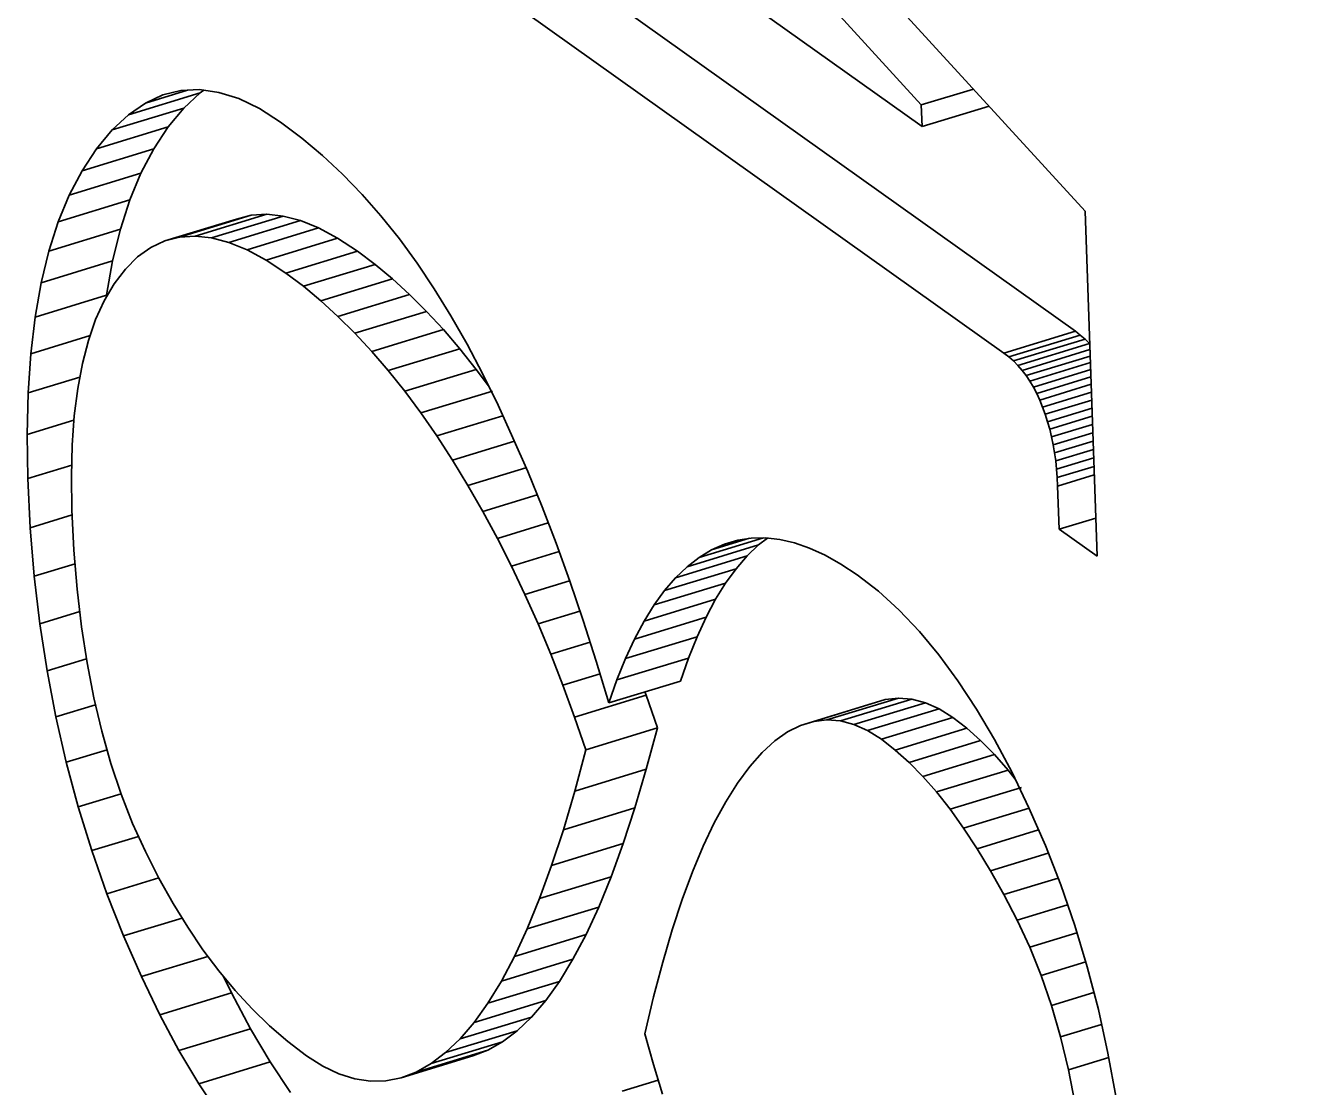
# Model space of a CAD drawing. Header units: millimetres. Extents: x 1333 to 129696, y -57210 to 105899.
# Drawn here: x 57135.559 to 57136.508, y 101252.41 to 101253.2 of the extents above; entities that cross this region are included whole.
import ezdxf

# ---------------------------------------------------------------- set-up
doc = ezdxf.new("R2010")
doc.units = ezdxf.units.MM
doc.header["$LTSCALE"] = 0.5

msp = doc.modelspace()

# ---------------------------------------------------------------- linework, layer by layer
at = {"color": 7, "lineweight": 35, "ltscale": 0.102583}
msp.add_line((57136.22539, 101253.14107), (57135.53429, 101253.89917), dxfattribs=at)
at = {"color": 7, "lineweight": 35, "ltscale": 0.094547}
msp.add_line((57135.70879, 101253.75927), (57136.3474, 101253.06206), dxfattribs=at)
at = {"color": 7, "lineweight": 35, "ltscale": 0.075614}
msp.add_line((57135.60997, 101253.56358), (57136.22594, 101253.12503), dxfattribs=at)
at = {"color": 7, "lineweight": 35, "ltscale": 0.082538}
msp.add_line((57136.34001, 101252.9728), (57135.66765, 101253.45153), dxfattribs=at)
at = {"color": 7, "lineweight": 35, "ltscale": 0.082543}
msp.add_line((57136.28679, 101252.95655), (57135.61437, 101253.43528), dxfattribs=at)
at = {"color": 7, "lineweight": 35, "ltscale": 0.003268}
msp.add_line((57135.64812, 101253.14252), (57135.67937, 101253.15206), dxfattribs=at)
at = {"color": 7, "lineweight": 35, "ltscale": 0.001383}
msp.add_line((57135.66112, 101253.14851), (57135.67455, 101253.15183), dxfattribs=at)
at = {"color": 7, "lineweight": 35, "ltscale": 0.001393}
msp.add_line((57135.67455, 101253.15183), (57135.68846, 101253.15248), dxfattribs=at)
at = {"color": 7, "lineweight": 35, "ltscale": 0.001455}
msp.add_line((57135.68846, 101253.15248), (57135.70287, 101253.15046), dxfattribs=at)
at = {"color": 7, "lineweight": 35, "ltscale": 0.00034158}
msp.add_line((57135.68883, 101253.1501), (57135.69164, 101253.15205), dxfattribs=at)
at = {"color": 7, "lineweight": 35, "ltscale": 0.001556}
msp.add_line((57135.70287, 101253.15046), (57135.7177, 101253.14577), dxfattribs=at)
at = {"color": 7, "lineweight": 35, "ltscale": 0.004052}
msp.add_line((57136.22539, 101253.14107), (57136.26415, 101253.15291), dxfattribs=at)
at = {"color": 7, "lineweight": 35, "ltscale": 0.005571}
for p, q in [((57135.63555, 101253.13385), (57135.68883, 101253.1501)), ((57135.62346, 101253.12249), (57135.67674, 101253.13874)), ((57135.6118, 101253.10849), (57135.66509, 101253.12474)), ((57135.60106, 101253.0922), (57135.65434, 101253.10845)), ((57135.59154, 101253.0741), (57135.64482, 101253.09035)), ((57135.67351, 101253.0428), (57135.72679, 101253.05905)), ((57135.57628, 101253.03239), (57135.62956, 101253.04864)), ((57135.71025, 101253.03882), (57135.76354, 101253.05508)), ((57135.72374, 101253.03332), (57135.77703, 101253.04957)), ((57135.77861, 101252.99551), (57135.8319, 101253.01176)), ((57135.56603, 101252.98335), (57135.61931, 101252.9996)), ((57135.80406, 101252.9713), (57135.85735, 101252.98755)), ((57135.81652, 101252.95784), (57135.8698, 101252.97409)), ((57136.29393, 101252.95066), (57136.34722, 101252.96691)), ((57136.02654, 101252.76919), (57136.07982, 101252.78544)), ((57136.01909, 101252.75717), (57136.07237, 101252.77342)), ((57136.01201, 101252.74387), (57136.06529, 101252.76012)), ((57136.13561, 101252.67969), (57136.18889, 101252.69594)), ((57136.1552, 101252.68375), (57136.20848, 101252.7)), ((57136.17522, 101252.68027), (57136.2285, 101252.69652)), ((57136.18541, 101252.67573), (57136.2387, 101252.69198)), ((57136.22649, 101252.64175), (57136.27977, 101252.658)), ((57135.95909, 101252.6021), (57136.01238, 101252.61835)), ((57135.95037, 101252.57545), (57136.00365, 101252.5917)), ((57135.94139, 101252.55085), (57135.99468, 101252.5671)), ((57135.93218, 101252.52831), (57135.98546, 101252.54456)), ((57135.91295, 101252.48942), (57135.96623, 101252.50567)), ((57135.90294, 101252.47305), (57135.95622, 101252.4893)), ((57135.65886, 101252.46439), (57135.71214, 101252.48064)), ((57135.87151, 101252.4363), (57135.92479, 101252.45255)), ((57135.83843, 101252.41759), (57135.89171, 101252.43384))]:
    msp.add_line(p, q, dxfattribs=at)
at = {"color": 7, "lineweight": 35, "ltscale": 0.001527}
for p, q in [((57135.63555, 101253.13385), (57135.64812, 101253.14252)), ((57136.09777, 101252.64905), (57136.08867, 101252.63679))]:
    msp.add_line(p, q, dxfattribs=at)
at = {"color": 7, "lineweight": 35, "ltscale": 0.001432}
msp.add_line((57135.64812, 101253.14252), (57135.66112, 101253.14851), dxfattribs=at)
at = {"color": 7, "lineweight": 35, "ltscale": 0.001659}
for p, q in [((57135.67674, 101253.13874), (57135.68883, 101253.1501)), ((57135.62346, 101253.12249), (57135.63555, 101253.13385))]:
    msp.add_line(p, q, dxfattribs=at)
at = {"color": 7, "lineweight": 35, "ltscale": 0.0017}
msp.add_line((57135.7177, 101253.14577), (57135.73302, 101253.1384), dxfattribs=at)
at = {"color": 7, "lineweight": 35, "ltscale": 0.001605}
for p, q in [((57136.22594, 101253.12503), (57136.22539, 101253.14107)), ((57136.0053, 101252.72929), (57136.01201, 101252.74387))]:
    msp.add_line(p, q, dxfattribs=at)
at = {"color": 7, "lineweight": 35, "ltscale": 0.001822}
for p, q in [((57135.66509, 101253.12474), (57135.67674, 101253.13874)), ((57135.6118, 101253.10849), (57135.62346, 101253.12249))]:
    msp.add_line(p, q, dxfattribs=at)
at = {"color": 7, "lineweight": 35, "ltscale": 0.001868}
msp.add_line((57135.73302, 101253.1384), (57135.74877, 101253.12835), dxfattribs=at)
at = {"color": 7, "lineweight": 35, "ltscale": 0.005213}
msp.add_line((57136.22594, 101253.12503), (57136.2758, 101253.14023), dxfattribs=at)
at = {"color": 7, "lineweight": 35, "ltscale": 0.001951}
for p, q in [((57135.65434, 101253.10845), (57135.66509, 101253.12474)), ((57135.60106, 101253.0922), (57135.6118, 101253.10849)), ((57135.89427, 101252.94445), (57135.88213, 101252.95972))]:
    msp.add_line(p, q, dxfattribs=at)
at = {"color": 7, "lineweight": 35, "ltscale": 0.001979}
msp.add_line((57135.74877, 101253.12835), (57135.76457, 101253.11645), dxfattribs=at)
at = {"color": 7, "lineweight": 35, "ltscale": 0.002004}
msp.add_line((57135.76457, 101253.11645), (57135.77989, 101253.10352), dxfattribs=at)
at = {"color": 7, "lineweight": 35, "ltscale": 0.002045}
for p, q in [((57135.64482, 101253.09035), (57135.65434, 101253.10845)), ((57135.77989, 101253.10352), (57135.79485, 101253.08958)), ((57135.59154, 101253.0741), (57135.60106, 101253.0922))]:
    msp.add_line(p, q, dxfattribs=at)
at = {"color": 7, "lineweight": 35, "ltscale": 0.00216}
msp.add_line((57135.63652, 101253.07041), (57135.64482, 101253.09035), dxfattribs=at)
at = {"color": 7, "lineweight": 35, "ltscale": 0.002083}
msp.add_line((57135.79485, 101253.08958), (57135.80931, 101253.07459), dxfattribs=at)
at = {"color": 7, "lineweight": 35, "ltscale": 0.002134}
msp.add_line((57135.80931, 101253.07459), (57135.82341, 101253.05858), dxfattribs=at)
at = {"color": 7, "lineweight": 35, "ltscale": 0.002158}
msp.add_line((57135.5833, 101253.05416), (57135.59154, 101253.0741), dxfattribs=at)
at = {"color": 7, "lineweight": 35, "ltscale": 0.005565}
for p, q in [((57135.5833, 101253.05416), (57135.63652, 101253.07041)), ((57135.68517, 101253.04356), (57135.73839, 101253.05981)), ((57135.69744, 101253.04224), (57135.75066, 101253.05848)), ((57135.7379, 101253.02574), (57135.79112, 101253.04199)), ((57135.57054, 101253.00879), (57135.62377, 101253.02504)), ((57135.76573, 101253.00624), (57135.81896, 101253.02248)), ((57135.79143, 101252.98386), (57135.84465, 101253.00011)), ((57136.28679, 101252.95655), (57136.34001, 101252.9728)), ((57136.29045, 101252.95373), (57136.34368, 101252.96998)), ((57136.29729, 101252.94731), (57136.35051, 101252.96356)), ((57135.84105, 101252.9282), (57135.89427, 101252.94445)), ((57135.85308, 101252.91201), (57135.9063, 101252.92826)), ((57136.05113, 101252.7976), (57136.10436, 101252.81385)), ((57136.04259, 101252.7894), (57136.09581, 101252.80566)), ((57136.03441, 101252.77994), (57136.08763, 101252.79619)), ((57136.0053, 101252.72929), (57136.05852, 101252.74554)), ((57135.99895, 101252.71343), (57136.05217, 101252.72968)), ((57136.14537, 101252.68265), (57136.1986, 101252.6989)), ((57136.19573, 101252.6693), (57136.24895, 101252.68555)), ((57136.20604, 101252.66134), (57136.25926, 101252.67758)), ((57136.2163, 101252.65215), (57136.26952, 101252.66839)), ((57135.96758, 101252.63081), (57136.0208, 101252.64706)), ((57136.23668, 101252.63013), (57136.2899, 101252.64637)), ((57136.24681, 101252.61729), (57136.30004, 101252.63353)), ((57135.92272, 101252.50783), (57135.97594, 101252.52408)), ((57135.89275, 101252.45875), (57135.94597, 101252.475)), ((57135.88225, 101252.44652), (57135.93547, 101252.46276)), ((57135.67308, 101252.43785), (57135.72631, 101252.4541)), ((57135.68779, 101252.41315), (57135.74101, 101252.42939)), ((57135.84966, 101252.42184), (57135.90288, 101252.43809))]:
    msp.add_line(p, q, dxfattribs=at)
at = {"color": 7, "lineweight": 35, "ltscale": 0.002285}
msp.add_line((57135.62956, 101253.04864), (57135.63652, 101253.07041), dxfattribs=at)
at = {"color": 7, "lineweight": 35, "ltscale": 0.00557}
for p, q in [((57135.66252, 101253.03995), (57135.71581, 101253.0562)), ((57135.75261, 101253.01607), (57135.80589, 101253.03232)), ((57135.82884, 101252.94347), (57135.88213, 101252.95972)), ((57135.99291, 101252.69631), (57136.04619, 101252.71255)), ((57135.96739, 101252.68588), (57136.02068, 101252.70212)), ((57136.16515, 101252.68295), (57136.21843, 101252.69919)), ((57135.97576, 101252.66158), (57136.02904, 101252.67782)), ((57135.86064, 101252.42808), (57135.91393, 101252.44432))]:
    msp.add_line(p, q, dxfattribs=at)
at = {"color": 7, "lineweight": 35, "ltscale": 0.001135}
for p, q in [((57135.72679, 101253.05905), (57135.71581, 101253.0562)), ((57135.67351, 101253.0428), (57135.66252, 101253.03995))]:
    msp.add_line(p, q, dxfattribs=at)
at = {"color": 7, "lineweight": 35, "ltscale": 0.001162}
msp.add_line((57135.73839, 101253.05981), (57135.72679, 101253.05905), dxfattribs=at)
at = {"color": 7, "lineweight": 35, "ltscale": 0.001234}
for p, q in [((57135.75066, 101253.05848), (57135.73839, 101253.05981)), ((57135.69744, 101253.04224), (57135.68517, 101253.04356))]:
    msp.add_line(p, q, dxfattribs=at)
at = {"color": 7, "lineweight": 35, "ltscale": 0.001332}
for p, q in [((57135.76354, 101253.05508), (57135.75066, 101253.05848)), ((57136.02654, 101252.76919), (57136.03441, 101252.77994))]:
    msp.add_line(p, q, dxfattribs=at)
at = {"color": 7, "lineweight": 35, "ltscale": 0.002184}
for p, q in [((57135.82341, 101253.05858), (57135.83708, 101253.04154)), ((57135.59526, 101252.90987), (57135.59368, 101252.88808))]:
    msp.add_line(p, q, dxfattribs=at)
at = {"color": 7, "lineweight": 35, "ltscale": 0.025679}
msp.add_line((57136.3474, 101253.06206), (57136.35619, 101252.80543), dxfattribs=at)
at = {"color": 7, "lineweight": 35, "ltscale": 0.002287}
msp.add_line((57135.57628, 101253.03239), (57135.5833, 101253.05416), dxfattribs=at)
at = {"color": 7, "lineweight": 35, "ltscale": 0.002431}
for p, q in [((57135.62377, 101253.02504), (57135.62956, 101253.04864)), ((57135.87548, 101252.98425), (57135.88744, 101252.96309))]:
    msp.add_line(p, q, dxfattribs=at)
at = {"color": 7, "lineweight": 35, "ltscale": 0.001457}
for p, q in [((57135.77703, 101253.04957), (57135.76354, 101253.05508)), ((57135.72374, 101253.03332), (57135.71025, 101253.03882)), ((57136.22649, 101252.64175), (57136.2163, 101252.65215))]:
    msp.add_line(p, q, dxfattribs=at)
at = {"color": 7, "lineweight": 35, "ltscale": 0.001601}
msp.add_line((57135.79112, 101253.04199), (57135.77703, 101253.04957), dxfattribs=at)
at = {"color": 7, "lineweight": 35, "ltscale": 0.001149}
msp.add_line((57135.66252, 101253.03995), (57135.65215, 101253.03502), dxfattribs=at)
at = {"color": 7, "lineweight": 35, "ltscale": 0.001168}
msp.add_line((57135.68517, 101253.04356), (57135.67351, 101253.0428), dxfattribs=at)
at = {"color": 7, "lineweight": 35, "ltscale": 0.001326}
for p, q in [((57135.71025, 101253.03882), (57135.69744, 101253.04224)), ((57135.78014, 101252.42626), (57135.7921, 101252.42055))]:
    msp.add_line(p, q, dxfattribs=at)
at = {"color": 7, "lineweight": 35, "ltscale": 0.001766}
msp.add_line((57135.80589, 101253.03232), (57135.79112, 101253.04199), dxfattribs=at)
at = {"color": 7, "lineweight": 35, "ltscale": 0.002237}
msp.add_line((57135.83708, 101253.04154), (57135.85027, 101253.02347), dxfattribs=at)
at = {"color": 7, "lineweight": 35, "ltscale": 0.002429}
msp.add_line((57135.57054, 101253.00879), (57135.57628, 101253.03239), dxfattribs=at)
at = {"color": 7, "lineweight": 35, "ltscale": 0.00129}
msp.add_line((57135.64238, 101253.028), (57135.63323, 101253.0189), dxfattribs=at)
at = {"color": 7, "lineweight": 35, "ltscale": 0.001203}
msp.add_line((57135.65215, 101253.03502), (57135.64238, 101253.028), dxfattribs=at)
at = {"color": 7, "lineweight": 35, "ltscale": 0.001606}
msp.add_line((57135.7379, 101253.02574), (57135.72374, 101253.03332), dxfattribs=at)
at = {"color": 7, "lineweight": 35, "ltscale": 0.001635}
msp.add_line((57135.81896, 101253.02248), (57135.80589, 101253.03232), dxfattribs=at)
at = {"color": 7, "lineweight": 35, "ltscale": 0.002582}
for p, q in [((57135.61931, 101252.9996), (57135.62377, 101253.02504)), ((57135.8991, 101252.94092), (57135.91051, 101252.91776))]:
    msp.add_line(p, q, dxfattribs=at)
at = {"color": 7, "lineweight": 35, "ltscale": 0.001373}
msp.add_line((57135.63323, 101253.0189), (57135.62493, 101253.00797), dxfattribs=at)
at = {"color": 7, "lineweight": 35, "ltscale": 0.00176}
for p, q in [((57135.75261, 101253.01607), (57135.7379, 101253.02574)), ((57135.94597, 101252.475), (57135.95622, 101252.4893))]:
    msp.add_line(p, q, dxfattribs=at)
at = {"color": 7, "lineweight": 35, "ltscale": 0.001681}
msp.add_line((57135.8319, 101253.01176), (57135.81896, 101253.02248), dxfattribs=at)
at = {"color": 7, "lineweight": 35, "ltscale": 0.002299}
msp.add_line((57135.85027, 101253.02347), (57135.86308, 101253.00438), dxfattribs=at)
at = {"color": 7, "lineweight": 35, "ltscale": 0.002583}
msp.add_line((57135.56603, 101252.98335), (57135.57054, 101253.00879), dxfattribs=at)
at = {"color": 7, "lineweight": 35, "ltscale": 0.001449}
msp.add_line((57135.62493, 101253.00797), (57135.61754, 101252.99551), dxfattribs=at)
at = {"color": 7, "lineweight": 35, "ltscale": 0.00164}
msp.add_line((57135.76573, 101253.00624), (57135.75261, 101253.01607), dxfattribs=at)
at = {"color": 7, "lineweight": 35, "ltscale": 0.001727}
msp.add_line((57135.84465, 101253.00011), (57135.8319, 101253.01176), dxfattribs=at)
at = {"color": 7, "lineweight": 35, "ltscale": 0.001677}
msp.add_line((57135.77861, 101252.99551), (57135.76573, 101253.00624), dxfattribs=at)
at = {"color": 7, "lineweight": 35, "ltscale": 0.001786}
msp.add_line((57135.85735, 101252.98755), (57135.84465, 101253.00011), dxfattribs=at)
at = {"color": 7, "lineweight": 35, "ltscale": 0.002363}
msp.add_line((57135.86308, 101253.00438), (57135.87548, 101252.98425), dxfattribs=at)
at = {"color": 7, "lineweight": 35, "ltscale": 0.001543}
msp.add_line((57135.61754, 101252.99551), (57135.61113, 101252.98147), dxfattribs=at)
at = {"color": 7, "lineweight": 35, "ltscale": 0.001732}
msp.add_line((57135.79143, 101252.98386), (57135.77861, 101252.99551), dxfattribs=at)
at = {"color": 7, "lineweight": 35, "ltscale": 0.002746}
for p, q in [((57135.56279, 101252.95608), (57135.56603, 101252.98335)), ((57135.70299, 101252.39028), (57135.68779, 101252.41315))]:
    msp.add_line(p, q, dxfattribs=at)
at = {"color": 7, "lineweight": 35, "ltscale": 0.001648}
for p, q in [((57135.61113, 101252.98147), (57135.6057, 101252.9659)), ((57136.08867, 101252.63679), (57136.07988, 101252.62284))]:
    msp.add_line(p, q, dxfattribs=at)
at = {"color": 7, "lineweight": 35, "ltscale": 0.001782}
for p, q in [((57135.80406, 101252.9713), (57135.79143, 101252.98386)), ((57136.07988, 101252.62284), (57136.07134, 101252.60721))]:
    msp.add_line(p, q, dxfattribs=at)
at = {"color": 7, "lineweight": 35, "ltscale": 0.001833}
for p, q in [((57135.8698, 101252.97409), (57135.85735, 101252.98755)), ((57135.81652, 101252.95784), (57135.80406, 101252.9713))]:
    msp.add_line(p, q, dxfattribs=at)
at = {"color": 7, "lineweight": 35, "ltscale": 0.001894}
msp.add_line((57135.88213, 101252.95972), (57135.8698, 101252.97409), dxfattribs=at)
at = {"color": 7, "lineweight": 35, "ltscale": 0.000461916}
for p, q in [((57136.34368, 101252.96998), (57136.34001, 101252.9728)), ((57136.29045, 101252.95373), (57136.28679, 101252.95655))]:
    msp.add_line(p, q, dxfattribs=at)
at = {"color": 7, "lineweight": 35, "ltscale": 0.000468885}
msp.add_line((57136.34722, 101252.96691), (57136.34368, 101252.96998), dxfattribs=at)
at = {"color": 7, "lineweight": 35, "ltscale": 0.00462}
msp.add_line((57135.56279, 101252.95608), (57135.60698, 101252.96957), dxfattribs=at)
at = {"color": 7, "lineweight": 35, "ltscale": 0.001771}
msp.add_line((57135.6057, 101252.9659), (57135.60124, 101252.94877), dxfattribs=at)
at = {"color": 7, "lineweight": 35, "ltscale": 0.002504}
msp.add_line((57135.88744, 101252.96309), (57135.8991, 101252.94092), dxfattribs=at)
at = {"color": 7, "lineweight": 35, "ltscale": 0.000469902}
msp.add_line((57136.35051, 101252.96356), (57136.34722, 101252.96691), dxfattribs=at)
at = {"color": 7, "lineweight": 35, "ltscale": 0.002917}
msp.add_line((57135.56084, 101252.92698), (57135.56279, 101252.95608), dxfattribs=at)
at = {"color": 7, "lineweight": 35, "ltscale": 0.001893}
msp.add_line((57135.82884, 101252.94347), (57135.81652, 101252.95784), dxfattribs=at)
at = {"color": 7, "lineweight": 35, "ltscale": 0.000464294}
msp.add_line((57136.29393, 101252.95066), (57136.29045, 101252.95373), dxfattribs=at)
at = {"color": 7, "lineweight": 35, "ltscale": 0.005277}
msp.add_line((57136.3004, 101252.94371), (57136.35088, 101252.95911), dxfattribs=at)
at = {"color": 7, "lineweight": 35, "ltscale": 0.004984}
msp.add_line((57136.30339, 101252.93982), (57136.35106, 101252.95436), dxfattribs=at)
at = {"color": 7, "lineweight": 35, "ltscale": 0.001901}
msp.add_line((57135.60124, 101252.94877), (57135.59777, 101252.93008), dxfattribs=at)
at = {"color": 7, "lineweight": 35, "ltscale": 0.001955}
msp.add_line((57135.84105, 101252.9282), (57135.82884, 101252.94347), dxfattribs=at)
at = {"color": 7, "lineweight": 35, "ltscale": 0.001522}
msp.add_line((57135.90337, 101252.93224), (57135.89427, 101252.94445), dxfattribs=at)
at = {"color": 7, "lineweight": 35, "ltscale": 0.000474203}
msp.add_line((57136.29729, 101252.94731), (57136.29393, 101252.95066), dxfattribs=at)
at = {"color": 7, "lineweight": 35, "ltscale": 0.000475996}
msp.add_line((57136.3004, 101252.94371), (57136.29729, 101252.94731), dxfattribs=at)
at = {"color": 7, "lineweight": 35, "ltscale": 0.000490757}
msp.add_line((57136.30339, 101252.93982), (57136.3004, 101252.94371), dxfattribs=at)
at = {"color": 7, "lineweight": 35, "ltscale": 0.004709}
msp.add_line((57136.3062, 101252.93568), (57136.35124, 101252.94942), dxfattribs=at)
at = {"color": 7, "lineweight": 35, "ltscale": 0.004454}
msp.add_line((57136.30882, 101252.93126), (57136.35143, 101252.94425), dxfattribs=at)
at = {"color": 7, "lineweight": 35, "ltscale": 0.004027}
msp.add_line((57135.56084, 101252.92698), (57135.59935, 101252.93875), dxfattribs=at)
at = {"color": 7, "lineweight": 35, "ltscale": 0.000500452}
msp.add_line((57136.3062, 101252.93568), (57136.30339, 101252.93982), dxfattribs=at)
at = {"color": 7, "lineweight": 35, "ltscale": 0.000513825}
msp.add_line((57136.30882, 101252.93126), (57136.3062, 101252.93568), dxfattribs=at)
at = {"color": 7, "lineweight": 35, "ltscale": 0.004218}
for p, q in [((57136.31127, 101252.92658), (57136.35161, 101252.93888)), ((57136.28679, 101252.55377), (57136.32714, 101252.56609))]:
    msp.add_line(p, q, dxfattribs=at)
at = {"color": 7, "lineweight": 35, "ltscale": 0.003995}
msp.add_line((57136.31359, 101252.92164), (57136.35179, 101252.9333), dxfattribs=at)
at = {"color": 7, "lineweight": 35, "ltscale": 0.003093}
msp.add_line((57135.56011, 101252.89606), (57135.56084, 101252.92698), dxfattribs=at)
at = {"color": 7, "lineweight": 35, "ltscale": 0.002037}
msp.add_line((57135.59777, 101252.93008), (57135.59526, 101252.90987), dxfattribs=at)
at = {"color": 7, "lineweight": 35, "ltscale": 0.002017}
msp.add_line((57135.85308, 101252.91201), (57135.84105, 101252.9282), dxfattribs=at)
at = {"color": 7, "lineweight": 35, "ltscale": 0.000527571}
msp.add_line((57136.31127, 101252.92658), (57136.30882, 101252.93126), dxfattribs=at)
at = {"color": 7, "lineweight": 35, "ltscale": 0.000546086}
msp.add_line((57136.31359, 101252.92164), (57136.31127, 101252.92658), dxfattribs=at)
at = {"color": 7, "lineweight": 35, "ltscale": 0.003797}
msp.add_line((57136.31566, 101252.91641), (57136.35198, 101252.92749), dxfattribs=at)
at = {"color": 7, "lineweight": 35, "ltscale": 0.002661}
msp.add_line((57135.91051, 101252.91776), (57135.92162, 101252.89358), dxfattribs=at)
at = {"color": 7, "lineweight": 35, "ltscale": 0.000562307}
msp.add_line((57136.31566, 101252.91641), (57136.31359, 101252.92164), dxfattribs=at)
at = {"color": 7, "lineweight": 35, "ltscale": 0.00057367}
msp.add_line((57136.31761, 101252.91102), (57136.31566, 101252.91641), dxfattribs=at)
at = {"color": 7, "lineweight": 35, "ltscale": 0.003612}
msp.add_line((57136.31761, 101252.91102), (57136.35216, 101252.92157), dxfattribs=at)
at = {"color": 7, "lineweight": 35, "ltscale": 0.003458}
msp.add_line((57136.31932, 101252.90551), (57136.3524, 101252.91559), dxfattribs=at)
at = {"color": 7, "lineweight": 35, "ltscale": 0.00365}
msp.add_line((57135.56011, 101252.89606), (57135.59502, 101252.90671), dxfattribs=at)
at = {"color": 7, "lineweight": 35, "ltscale": 0.002081}
msp.add_line((57135.86492, 101252.8949), (57135.85308, 101252.91201), dxfattribs=at)
at = {"color": 7, "lineweight": 35, "ltscale": 0.005143}
msp.add_line((57135.86492, 101252.8949), (57135.91411, 101252.9099), dxfattribs=at)
at = {"color": 7, "lineweight": 35, "ltscale": 0.000576744}
msp.add_line((57136.31932, 101252.90551), (57136.31761, 101252.91102), dxfattribs=at)
at = {"color": 7, "lineweight": 35, "ltscale": 0.000584251}
msp.add_line((57136.32091, 101252.89989), (57136.31932, 101252.90551), dxfattribs=at)
at = {"color": 7, "lineweight": 35, "ltscale": 0.003312}
msp.add_line((57136.32091, 101252.89989), (57136.35259, 101252.90955), dxfattribs=at)
at = {"color": 7, "lineweight": 35, "ltscale": 0.003191}
msp.add_line((57136.32231, 101252.89416), (57136.35283, 101252.90347), dxfattribs=at)
at = {"color": 7, "lineweight": 35, "ltscale": 0.003277}
msp.add_line((57135.56059, 101252.86329), (57135.56011, 101252.89606), dxfattribs=at)
at = {"color": 7, "lineweight": 35, "ltscale": 0.002148}
msp.add_line((57135.87663, 101252.8769), (57135.86492, 101252.8949), dxfattribs=at)
at = {"color": 7, "lineweight": 35, "ltscale": 0.000589173}
msp.add_line((57136.32231, 101252.89416), (57136.32091, 101252.89989), dxfattribs=at)
at = {"color": 7, "lineweight": 35, "ltscale": 0.000595531}
msp.add_line((57136.32353, 101252.88834), (57136.32231, 101252.89416), dxfattribs=at)
at = {"color": 7, "lineweight": 35, "ltscale": 0.003082}
msp.add_line((57136.32353, 101252.88834), (57136.35301, 101252.89734), dxfattribs=at)
at = {"color": 7, "lineweight": 35, "ltscale": 0.002334}
msp.add_line((57135.59368, 101252.88808), (57135.59313, 101252.86474), dxfattribs=at)
at = {"color": 7, "lineweight": 35, "ltscale": 0.004824}
msp.add_line((57135.87663, 101252.8769), (57135.92278, 101252.89097), dxfattribs=at)
at = {"color": 7, "lineweight": 35, "ltscale": 0.002745}
for p, q in [((57135.92162, 101252.89358), (57135.93254, 101252.86841)), ((57135.75621, 101252.40653), (57135.74101, 101252.42939))]:
    msp.add_line(p, q, dxfattribs=at)
at = {"color": 7, "lineweight": 35, "ltscale": 0.000601547}
msp.add_line((57136.32451, 101252.8824), (57136.32353, 101252.88834), dxfattribs=at)
at = {"color": 7, "lineweight": 35, "ltscale": 0.003005}
msp.add_line((57136.32451, 101252.8824), (57136.35326, 101252.89115), dxfattribs=at)
at = {"color": 7, "lineweight": 35, "ltscale": 0.002935}
msp.add_line((57136.32537, 101252.87636), (57136.35344, 101252.88492), dxfattribs=at)
at = {"color": 7, "lineweight": 35, "ltscale": 0.0022}
msp.add_line((57135.88811, 101252.85813), (57135.87663, 101252.8769), dxfattribs=at)
at = {"color": 7, "lineweight": 35, "ltscale": 0.00061026}
msp.add_line((57136.32537, 101252.87636), (57136.32451, 101252.8824), dxfattribs=at)
at = {"color": 7, "lineweight": 35, "ltscale": 0.000617825}
msp.add_line((57136.32604, 101252.87022), (57136.32537, 101252.87636), dxfattribs=at)
at = {"color": 7, "lineweight": 35, "ltscale": 0.00289}
msp.add_line((57136.32604, 101252.87022), (57136.35369, 101252.87864), dxfattribs=at)
at = {"color": 7, "lineweight": 35, "ltscale": 0.003421}
msp.add_line((57135.56059, 101252.86329), (57135.59331, 101252.87327), dxfattribs=at)
at = {"color": 7, "lineweight": 35, "ltscale": 0.004512}
msp.add_line((57135.88811, 101252.85813), (57135.93126, 101252.87131), dxfattribs=at)
at = {"color": 7, "lineweight": 35, "ltscale": 0.002827}
msp.add_line((57135.93254, 101252.86841), (57135.94322, 101252.84223), dxfattribs=at)
at = {"color": 7, "lineweight": 35, "ltscale": 0.000628274}
msp.add_line((57136.32652, 101252.86395), (57136.32604, 101252.87022), dxfattribs=at)
at = {"color": 7, "lineweight": 35, "ltscale": 0.002859}
msp.add_line((57136.32652, 101252.86395), (57136.35387, 101252.87229), dxfattribs=at)
at = {"color": 7, "lineweight": 35, "ltscale": 0.002852}
for p, q in [((57136.32683, 101252.85758), (57136.35411, 101252.8659)), ((57136.32793, 101252.82551), (57136.35521, 101252.83382))]:
    msp.add_line(p, q, dxfattribs=at)
at = {"color": 7, "lineweight": 35, "ltscale": 0.003665}
msp.add_line((57135.56243, 101252.82668), (57135.56059, 101252.86329), dxfattribs=at)
at = {"color": 7, "lineweight": 35, "ltscale": 0.002489}
msp.add_line((57135.59313, 101252.86474), (57135.59349, 101252.83986), dxfattribs=at)
at = {"color": 7, "lineweight": 35, "ltscale": 0.002234}
msp.add_line((57135.89922, 101252.83875), (57135.88811, 101252.85813), dxfattribs=at)
at = {"color": 7, "lineweight": 35, "ltscale": 0.000637785}
msp.add_line((57136.32683, 101252.85758), (57136.32652, 101252.86395), dxfattribs=at)
at = {"color": 7, "lineweight": 35, "ltscale": 0.003209}
msp.add_line((57136.32793, 101252.82551), (57136.32683, 101252.85758), dxfattribs=at)
at = {"color": 7, "lineweight": 35, "ltscale": 0.004224}
msp.add_line((57135.89922, 101252.83875), (57135.93962, 101252.85107), dxfattribs=at)
at = {"color": 7, "lineweight": 35, "ltscale": 0.003001}
msp.add_line((57135.59349, 101252.83986), (57135.59502, 101252.80988), dxfattribs=at)
at = {"color": 7, "lineweight": 35, "ltscale": 0.002273}
msp.add_line((57135.91002, 101252.81875), (57135.89922, 101252.83875), dxfattribs=at)
at = {"color": 7, "lineweight": 35, "ltscale": 0.002912}
msp.add_line((57135.94322, 101252.84223), (57135.95366, 101252.81505), dxfattribs=at)
at = {"color": 7, "lineweight": 35, "ltscale": 0.003267}
msp.add_line((57135.56243, 101252.82668), (57135.59368, 101252.83621), dxfattribs=at)
at = {"color": 7, "lineweight": 35, "ltscale": 0.00395}
msp.add_line((57135.91002, 101252.81875), (57135.9478, 101252.83028), dxfattribs=at)
at = {"color": 7, "lineweight": 35, "ltscale": 0.003617}
msp.add_line((57135.56548, 101252.79064), (57135.56243, 101252.82668), dxfattribs=at)
at = {"color": 7, "lineweight": 35, "ltscale": 0.002311}
msp.add_line((57135.92046, 101252.79813), (57135.91002, 101252.81875), dxfattribs=at)
at = {"color": 7, "lineweight": 35, "ltscale": 0.005016}
msp.add_line((57136.06005, 101252.80451), (57136.10802, 101252.81916), dxfattribs=at)
at = {"color": 7, "lineweight": 35, "ltscale": 0.002955}
msp.add_line((57136.06932, 101252.81014), (57136.09758, 101252.81877), dxfattribs=at)
at = {"color": 7, "lineweight": 35, "ltscale": 0.001025}
msp.add_line((57136.08879, 101252.81741), (57136.09892, 101252.81898), dxfattribs=at)
at = {"color": 7, "lineweight": 35, "ltscale": 0.001044}
msp.add_line((57136.09892, 101252.81898), (57136.10936, 101252.81918), dxfattribs=at)
at = {"color": 7, "lineweight": 35, "ltscale": 0.000841782}
msp.add_line((57136.10436, 101252.81385), (57136.11101, 101252.81901), dxfattribs=at)
at = {"color": 7, "lineweight": 35, "ltscale": 0.001074}
msp.add_line((57136.10936, 101252.81918), (57136.12004, 101252.81802), dxfattribs=at)
at = {"color": 7, "lineweight": 35, "ltscale": 0.001128}
for p, q in [((57136.12004, 101252.81802), (57136.13103, 101252.81548)), ((57136.05113, 101252.7976), (57136.06005, 101252.80451))]:
    msp.add_line(p, q, dxfattribs=at)
at = {"color": 7, "lineweight": 35, "ltscale": 0.003467}
msp.add_line((57136.35619, 101252.80543), (57136.32793, 101252.82551), dxfattribs=at)
at = {"color": 7, "lineweight": 35, "ltscale": 0.002905}
msp.add_line((57135.59502, 101252.80988), (57135.59734, 101252.78093), dxfattribs=at)
at = {"color": 7, "lineweight": 35, "ltscale": 0.003701}
msp.add_line((57135.92046, 101252.79813), (57135.95586, 101252.80894), dxfattribs=at)
at = {"color": 7, "lineweight": 35, "ltscale": 0.002995}
msp.add_line((57135.95366, 101252.81505), (57135.96379, 101252.78686), dxfattribs=at)
at = {"color": 7, "lineweight": 35, "ltscale": 0.001085}
msp.add_line((57136.06005, 101252.80451), (57136.06932, 101252.81014), dxfattribs=at)
at = {"color": 7, "lineweight": 35, "ltscale": 0.001051}
msp.add_line((57136.06932, 101252.81014), (57136.07891, 101252.81446), dxfattribs=at)
at = {"color": 7, "lineweight": 35, "ltscale": 0.001032}
msp.add_line((57136.07891, 101252.81446), (57136.08879, 101252.81741), dxfattribs=at)
at = {"color": 7, "lineweight": 35, "ltscale": 0.001184}
for p, q in [((57136.09581, 101252.80566), (57136.10436, 101252.81385)), ((57136.04259, 101252.7894), (57136.05113, 101252.7976))]:
    msp.add_line(p, q, dxfattribs=at)
at = {"color": 7, "lineweight": 35, "ltscale": 0.001195}
for p, q in [((57136.13103, 101252.81548), (57136.14232, 101252.81157)), ((57135.89171, 101252.43384), (57135.90288, 101252.43809))]:
    msp.add_line(p, q, dxfattribs=at)
at = {"color": 7, "lineweight": 35, "ltscale": 0.001268}
for p, q in [((57136.14232, 101252.81157), (57136.15386, 101252.8063)), ((57135.90288, 101252.43809), (57135.91393, 101252.44432))]:
    msp.add_line(p, q, dxfattribs=at)
at = {"color": 7, "lineweight": 35, "ltscale": 0.003172}
msp.add_line((57135.56548, 101252.79064), (57135.59581, 101252.7999), dxfattribs=at)
at = {"color": 7, "lineweight": 35, "ltscale": 0.001251}
for p, q in [((57136.08763, 101252.79619), (57136.09581, 101252.80566)), ((57136.03441, 101252.77994), (57136.04259, 101252.7894))]:
    msp.add_line(p, q, dxfattribs=at)
at = {"color": 7, "lineweight": 35, "ltscale": 0.001353}
msp.add_line((57136.15386, 101252.8063), (57136.16564, 101252.79964), dxfattribs=at)
at = {"color": 7, "lineweight": 35, "ltscale": 0.00145}
msp.add_line((57136.16564, 101252.79964), (57136.17772, 101252.79163), dxfattribs=at)
at = {"color": 7, "lineweight": 35, "ltscale": 0.00357}
msp.add_line((57135.56969, 101252.75519), (57135.56548, 101252.79064), dxfattribs=at)
at = {"color": 7, "lineweight": 35, "ltscale": 0.002349}
msp.add_line((57135.93053, 101252.77692), (57135.92046, 101252.79813), dxfattribs=at)
at = {"color": 7, "lineweight": 35, "ltscale": 0.001329}
msp.add_line((57136.07982, 101252.78544), (57136.08763, 101252.79619), dxfattribs=at)
at = {"color": 7, "lineweight": 35, "ltscale": 0.002001}
msp.add_line((57136.17772, 101252.79163), (57136.19353, 101252.77936), dxfattribs=at)
at = {"color": 7, "lineweight": 35, "ltscale": 0.002813}
msp.add_line((57135.59734, 101252.78093), (57135.60063, 101252.753), dxfattribs=at)
at = {"color": 7, "lineweight": 35, "ltscale": 0.003471}
msp.add_line((57135.93053, 101252.77692), (57135.96373, 101252.78705), dxfattribs=at)
at = {"color": 7, "lineweight": 35, "ltscale": 0.003083}
msp.add_line((57135.96379, 101252.78686), (57135.97374, 101252.75768), dxfattribs=at)
at = {"color": 7, "lineweight": 35, "ltscale": 0.001414}
for p, q in [((57136.07237, 101252.77342), (57136.07982, 101252.78544)), ((57136.01909, 101252.75717), (57136.02654, 101252.76919))]:
    msp.add_line(p, q, dxfattribs=at)
at = {"color": 7, "lineweight": 35, "ltscale": 0.002391}
msp.add_line((57135.94029, 101252.75509), (57135.93053, 101252.77692), dxfattribs=at)
at = {"color": 7, "lineweight": 35, "ltscale": 0.001507}
for p, q in [((57136.06529, 101252.76012), (57136.07237, 101252.77342)), ((57136.01201, 101252.74387), (57136.01909, 101252.75717))]:
    msp.add_line(p, q, dxfattribs=at)
at = {"color": 7, "lineweight": 35, "ltscale": 0.00208}
msp.add_line((57136.19353, 101252.77936), (57136.20891, 101252.76536), dxfattribs=at)
at = {"color": 7, "lineweight": 35, "ltscale": 0.003095}
msp.add_line((57135.56969, 101252.75519), (57135.59929, 101252.76423), dxfattribs=at)
at = {"color": 7, "lineweight": 35, "ltscale": 0.003254}
msp.add_line((57135.94029, 101252.75509), (57135.97142, 101252.76459), dxfattribs=at)
at = {"color": 7, "lineweight": 35, "ltscale": 0.002177}
msp.add_line((57136.20891, 101252.76536), (57136.22392, 101252.7496), dxfattribs=at)
at = {"color": 7, "lineweight": 35, "ltscale": 0.003529}
msp.add_line((57135.57506, 101252.72031), (57135.56969, 101252.75519), dxfattribs=at)
at = {"color": 7, "lineweight": 35, "ltscale": 0.002725}
msp.add_line((57135.60063, 101252.753), (57135.60478, 101252.72607), dxfattribs=at)
at = {"color": 7, "lineweight": 35, "ltscale": 0.002435}
for p, q in [((57135.94969, 101252.73263), (57135.94029, 101252.75509)), ((57135.98546, 101252.54456), (57135.99468, 101252.5671)), ((57135.93218, 101252.52831), (57135.94139, 101252.55085))]:
    msp.add_line(p, q, dxfattribs=at)
at = {"color": 7, "lineweight": 35, "ltscale": 0.003171}
for p, q in [((57135.97374, 101252.75768), (57135.98345, 101252.72749)), ((57135.58928, 101252.65225), (57135.61962, 101252.66149))]:
    msp.add_line(p, q, dxfattribs=at)
at = {"color": 7, "lineweight": 35, "ltscale": 0.001608}
msp.add_line((57136.05852, 101252.74554), (57136.06529, 101252.76012), dxfattribs=at)
at = {"color": 7, "lineweight": 35, "ltscale": 0.001708}
for p, q in [((57136.05217, 101252.72968), (57136.05852, 101252.74554)), ((57135.99895, 101252.71343), (57136.0053, 101252.72929))]:
    msp.add_line(p, q, dxfattribs=at)
at = {"color": 7, "lineweight": 35, "ltscale": 0.00228}
msp.add_line((57136.22392, 101252.7496), (57136.23851, 101252.73209), dxfattribs=at)
at = {"color": 7, "lineweight": 35, "ltscale": 0.003057}
msp.add_line((57135.94969, 101252.73263), (57135.97893, 101252.74156), dxfattribs=at)
at = {"color": 7, "lineweight": 35, "ltscale": 0.002478}
msp.add_line((57135.95873, 101252.70955), (57135.94969, 101252.73263), dxfattribs=at)
at = {"color": 7, "lineweight": 35, "ltscale": 0.003056}
msp.add_line((57135.57506, 101252.72031), (57135.6043, 101252.72922), dxfattribs=at)
at = {"color": 7, "lineweight": 35, "ltscale": 0.002639}
msp.add_line((57135.60478, 101252.72607), (57135.60979, 101252.70016), dxfattribs=at)
at = {"color": 7, "lineweight": 35, "ltscale": 0.003258}
msp.add_line((57135.98345, 101252.72749), (57135.99291, 101252.69631), dxfattribs=at)
at = {"color": 7, "lineweight": 35, "ltscale": 0.001814}
msp.add_line((57136.04619, 101252.71255), (57136.05217, 101252.72968), dxfattribs=at)
at = {"color": 7, "lineweight": 35, "ltscale": 0.002389}
msp.add_line((57136.23851, 101252.73209), (57136.25267, 101252.71284), dxfattribs=at)
at = {"color": 7, "lineweight": 35, "ltscale": 0.003493}
msp.add_line((57135.58159, 101252.686), (57135.57506, 101252.72031), dxfattribs=at)
at = {"color": 7, "lineweight": 35, "ltscale": 0.002891}
msp.add_line((57135.95873, 101252.70955), (57135.98638, 101252.71799), dxfattribs=at)
at = {"color": 7, "lineweight": 35, "ltscale": 0.00252}
msp.add_line((57135.96739, 101252.68588), (57135.95873, 101252.70955), dxfattribs=at)
at = {"color": 7, "lineweight": 35, "ltscale": 0.001816}
msp.add_line((57135.99291, 101252.69631), (57135.99895, 101252.71343), dxfattribs=at)
at = {"color": 7, "lineweight": 35, "ltscale": 0.00025291}
msp.add_line((57136.02068, 101252.70212), (57136.01982, 101252.7045), dxfattribs=at)
at = {"color": 7, "lineweight": 35, "ltscale": 0.002515}
msp.add_line((57136.25267, 101252.71284), (57136.26647, 101252.69182), dxfattribs=at)
at = {"color": 7, "lineweight": 35, "ltscale": 0.003076}
msp.add_line((57135.58159, 101252.686), (57135.61101, 101252.69497), dxfattribs=at)
at = {"color": 7, "lineweight": 35, "ltscale": 0.002557}
msp.add_line((57135.60979, 101252.70016), (57135.61565, 101252.67526), dxfattribs=at)
at = {"color": 7, "lineweight": 35, "ltscale": 0.00257}
for p, q in [((57136.02904, 101252.67782), (57136.02068, 101252.70212)), ((57135.97576, 101252.66158), (57135.96739, 101252.68588))]:
    msp.add_line(p, q, dxfattribs=at)
at = {"color": 7, "lineweight": 35, "ltscale": 0.001015}
msp.add_line((57136.1986, 101252.6989), (57136.18889, 101252.69594), dxfattribs=at)
at = {"color": 7, "lineweight": 35, "ltscale": 0.000994854}
msp.add_line((57136.20848, 101252.7), (57136.1986, 101252.6989), dxfattribs=at)
at = {"color": 7, "lineweight": 35, "ltscale": 0.000998093}
msp.add_line((57136.21843, 101252.69919), (57136.20848, 101252.7), dxfattribs=at)
at = {"color": 7, "lineweight": 35, "ltscale": 0.001042}
for p, q in [((57136.2285, 101252.69652), (57136.21843, 101252.69919)), ((57136.17522, 101252.68027), (57136.16515, 101252.68295))]:
    msp.add_line(p, q, dxfattribs=at)
at = {"color": 7, "lineweight": 35, "ltscale": 0.001116}
for p, q in [((57136.2387, 101252.69198), (57136.2285, 101252.69652)), ((57136.18541, 101252.67573), (57136.17522, 101252.68027))]:
    msp.add_line(p, q, dxfattribs=at)
at = {"color": 7, "lineweight": 35, "ltscale": 0.003461}
msp.add_line((57135.58928, 101252.65225), (57135.58159, 101252.686), dxfattribs=at)
at = {"color": 7, "lineweight": 35, "ltscale": 0.00121}
msp.add_line((57136.24895, 101252.68555), (57136.2387, 101252.69198), dxfattribs=at)
at = {"color": 7, "lineweight": 35, "ltscale": 0.001304}
msp.add_line((57136.25926, 101252.67758), (57136.24895, 101252.68555), dxfattribs=at)
at = {"color": 7, "lineweight": 35, "ltscale": 0.002642}
msp.add_line((57136.26647, 101252.69182), (57136.27989, 101252.66907), dxfattribs=at)
at = {"color": 7, "lineweight": 35, "ltscale": 0.003185}
msp.add_line((57136.0208, 101252.64706), (57136.02904, 101252.67782), dxfattribs=at)
at = {"color": 7, "lineweight": 35, "ltscale": 0.001079}
msp.add_line((57136.13561, 101252.67969), (57136.12596, 101252.67486), dxfattribs=at)
at = {"color": 7, "lineweight": 35, "ltscale": 0.001021}
msp.add_line((57136.14537, 101252.68265), (57136.13561, 101252.67969), dxfattribs=at)
at = {"color": 7, "lineweight": 35, "ltscale": 0.000988704}
msp.add_line((57136.1552, 101252.68375), (57136.14537, 101252.68265), dxfattribs=at)
at = {"color": 7, "lineweight": 35, "ltscale": 0.000998032}
msp.add_line((57136.16515, 101252.68295), (57136.1552, 101252.68375), dxfattribs=at)
at = {"color": 7, "lineweight": 35, "ltscale": 0.001215}
msp.add_line((57136.19573, 101252.6693), (57136.18541, 101252.67573), dxfattribs=at)
at = {"color": 7, "lineweight": 35, "ltscale": 0.001377}
for p, q in [((57136.26952, 101252.66839), (57136.25926, 101252.67758)), ((57136.2163, 101252.65215), (57136.20604, 101252.66134))]:
    msp.add_line(p, q, dxfattribs=at)
at = {"color": 7, "lineweight": 35, "ltscale": 0.002484}
msp.add_line((57135.61565, 101252.67526), (57135.62248, 101252.65138), dxfattribs=at)
at = {"color": 7, "lineweight": 35, "ltscale": 0.001273}
msp.add_line((57136.11644, 101252.66813), (57136.10704, 101252.65954), dxfattribs=at)
at = {"color": 7, "lineweight": 35, "ltscale": 0.001166}
msp.add_line((57136.12596, 101252.67486), (57136.11644, 101252.66813), dxfattribs=at)
at = {"color": 7, "lineweight": 35, "ltscale": 0.001303}
msp.add_line((57136.20604, 101252.66134), (57136.19573, 101252.6693), dxfattribs=at)
at = {"color": 7, "lineweight": 35, "ltscale": 0.00146}
msp.add_line((57136.27977, 101252.658), (57136.26952, 101252.66839), dxfattribs=at)
at = {"color": 7, "lineweight": 35, "ltscale": 0.002775}
msp.add_line((57136.27989, 101252.66907), (57136.29289, 101252.64455), dxfattribs=at)
at = {"color": 7, "lineweight": 35, "ltscale": 0.003184}
msp.add_line((57135.96758, 101252.63081), (57135.97576, 101252.66158), dxfattribs=at)
at = {"color": 7, "lineweight": 35, "ltscale": 0.0014}
msp.add_line((57136.10704, 101252.65954), (57136.09777, 101252.64905), dxfattribs=at)
at = {"color": 7, "lineweight": 35, "ltscale": 0.001542}
msp.add_line((57136.2899, 101252.64637), (57136.27977, 101252.658), dxfattribs=at)
at = {"color": 7, "lineweight": 35, "ltscale": 0.003434}
msp.add_line((57135.59819, 101252.61909), (57135.58928, 101252.65225), dxfattribs=at)
at = {"color": 7, "lineweight": 35, "ltscale": 0.00241}
msp.add_line((57135.62248, 101252.65138), (57135.63011, 101252.62852), dxfattribs=at)
at = {"color": 7, "lineweight": 35, "ltscale": 0.002992}
msp.add_line((57136.01238, 101252.61835), (57136.0208, 101252.64706), dxfattribs=at)
at = {"color": 7, "lineweight": 35, "ltscale": 0.001546}
msp.add_line((57136.23668, 101252.63013), (57136.22649, 101252.64175), dxfattribs=at)
at = {"color": 7, "lineweight": 35, "ltscale": 0.000857791}
msp.add_line((57136.29521, 101252.63963), (57136.2899, 101252.64637), dxfattribs=at)
at = {"color": 7, "lineweight": 35, "ltscale": 0.002911}
msp.add_line((57136.29289, 101252.64455), (57136.30547, 101252.6183), dxfattribs=at)
at = {"color": 7, "lineweight": 35, "ltscale": 0.003331}
msp.add_line((57135.59819, 101252.61909), (57135.63005, 101252.62881), dxfattribs=at)
at = {"color": 7, "lineweight": 35, "ltscale": 0.002346}
msp.add_line((57135.63011, 101252.62852), (57135.63866, 101252.60667), dxfattribs=at)
at = {"color": 7, "lineweight": 35, "ltscale": 0.002994}
msp.add_line((57135.95909, 101252.6021), (57135.96758, 101252.63081), dxfattribs=at)
at = {"color": 7, "lineweight": 35, "ltscale": 0.001636}
msp.add_line((57136.24681, 101252.61729), (57136.23668, 101252.63013), dxfattribs=at)
at = {"color": 7, "lineweight": 35, "ltscale": 0.003411}
msp.add_line((57135.60826, 101252.58649), (57135.59819, 101252.61909), dxfattribs=at)
at = {"color": 7, "lineweight": 35, "ltscale": 0.002804}
for p, q in [((57136.00365, 101252.5917), (57136.01238, 101252.61835)), ((57135.95037, 101252.57545), (57135.95909, 101252.6021))]:
    msp.add_line(p, q, dxfattribs=at)
at = {"color": 7, "lineweight": 35, "ltscale": 0.00173}
msp.add_line((57136.25688, 101252.60322), (57136.24681, 101252.61729), dxfattribs=at)
at = {"color": 7, "lineweight": 35, "ltscale": 0.005092}
msp.add_line((57136.25688, 101252.60322), (57136.30559, 101252.61809), dxfattribs=at)
at = {"color": 7, "lineweight": 35, "ltscale": 0.003055}
msp.add_line((57136.30547, 101252.6183), (57136.31767, 101252.59029), dxfattribs=at)
at = {"color": 7, "lineweight": 35, "ltscale": 0.002289}
msp.add_line((57135.63866, 101252.60667), (57135.64812, 101252.58582), dxfattribs=at)
at = {"color": 7, "lineweight": 35, "ltscale": 0.001921}
msp.add_line((57136.07134, 101252.60721), (57136.0631, 101252.58986), dxfattribs=at)
at = {"color": 7, "lineweight": 35, "ltscale": 0.001826}
msp.add_line((57136.26689, 101252.58795), (57136.25688, 101252.60322), dxfattribs=at)
at = {"color": 7, "lineweight": 35, "ltscale": 0.00478}
msp.add_line((57136.26689, 101252.58795), (57136.31261, 101252.6019), dxfattribs=at)
at = {"color": 7, "lineweight": 35, "ltscale": 0.003631}
msp.add_line((57135.60826, 101252.58649), (57135.64299, 101252.5971), dxfattribs=at)
at = {"color": 7, "lineweight": 35, "ltscale": 0.002618}
for p, q in [((57135.99468, 101252.5671), (57136.00365, 101252.5917)), ((57135.94139, 101252.55085), (57135.95037, 101252.57545))]:
    msp.add_line(p, q, dxfattribs=at)
at = {"color": 7, "lineweight": 35, "ltscale": 0.003146}
msp.add_line((57136.31767, 101252.59029), (57136.32915, 101252.561), dxfattribs=at)
at = {"color": 7, "lineweight": 35, "ltscale": 0.003393}
msp.add_line((57135.61949, 101252.55447), (57135.60826, 101252.58649), dxfattribs=at)
at = {"color": 7, "lineweight": 35, "ltscale": 0.002222}
msp.add_line((57135.64812, 101252.58582), (57135.65819, 101252.56602), dxfattribs=at)
at = {"color": 7, "lineweight": 35, "ltscale": 0.002061}
msp.add_line((57136.0631, 101252.58986), (57136.05516, 101252.57084), dxfattribs=at)
at = {"color": 7, "lineweight": 35, "ltscale": 0.001926}
msp.add_line((57136.27684, 101252.57146), (57136.26689, 101252.58795), dxfattribs=at)
at = {"color": 7, "lineweight": 35, "ltscale": 0.004499}
msp.add_line((57136.27684, 101252.57146), (57136.31987, 101252.5846), dxfattribs=at)
at = {"color": 7, "lineweight": 35, "ltscale": 0.00203}
msp.add_line((57136.28679, 101252.55377), (57136.27684, 101252.57146), dxfattribs=at)
at = {"color": 7, "lineweight": 35, "ltscale": 0.004033}
msp.add_line((57135.61949, 101252.55447), (57135.65807, 101252.56624), dxfattribs=at)
at = {"color": 7, "lineweight": 35, "ltscale": 0.002152}
msp.add_line((57135.65819, 101252.56602), (57135.66869, 101252.54723), dxfattribs=at)
at = {"color": 7, "lineweight": 35, "ltscale": 0.00221}
msp.add_line((57136.05516, 101252.57084), (57136.04747, 101252.55012), dxfattribs=at)
at = {"color": 7, "lineweight": 35, "ltscale": 0.003379}
msp.add_line((57135.63188, 101252.52303), (57135.61949, 101252.55447), dxfattribs=at)
at = {"color": 7, "lineweight": 35, "ltscale": 0.002132}
msp.add_line((57136.29662, 101252.53485), (57136.28679, 101252.55377), dxfattribs=at)
at = {"color": 7, "lineweight": 35, "ltscale": 0.003182}
msp.add_line((57136.32915, 101252.561), (57136.33953, 101252.53091), dxfattribs=at)
at = {"color": 7, "lineweight": 35, "ltscale": 0.002085}
for p, q in [((57135.66869, 101252.54723), (57135.67961, 101252.52947)), ((57135.91295, 101252.48942), (57135.92272, 101252.50783))]:
    msp.add_line(p, q, dxfattribs=at)
at = {"color": 7, "lineweight": 35, "ltscale": 0.002258}
msp.add_line((57135.97594, 101252.52408), (57135.98546, 101252.54456), dxfattribs=at)
at = {"color": 7, "lineweight": 35, "ltscale": 0.002359}
msp.add_line((57136.04747, 101252.55012), (57136.04009, 101252.52772), dxfattribs=at)
at = {"color": 7, "lineweight": 35, "ltscale": 0.003931}
msp.add_line((57136.29662, 101252.53485), (57136.33422, 101252.54631), dxfattribs=at)
at = {"color": 7, "lineweight": 35, "ltscale": 0.00455}
msp.add_line((57135.63188, 101252.52303), (57135.6754, 101252.53631), dxfattribs=at)
at = {"color": 7, "lineweight": 35, "ltscale": 0.002217}
msp.add_line((57136.30602, 101252.51477), (57136.29662, 101252.53485), dxfattribs=at)
at = {"color": 7, "lineweight": 35, "ltscale": 0.002022}
msp.add_line((57135.67961, 101252.52947), (57135.69097, 101252.51274), dxfattribs=at)
at = {"color": 7, "lineweight": 35, "ltscale": 0.002256}
msp.add_line((57135.92272, 101252.50783), (57135.93218, 101252.52831), dxfattribs=at)
at = {"color": 7, "lineweight": 35, "ltscale": 0.002082}
msp.add_line((57135.96623, 101252.50567), (57135.97594, 101252.52408), dxfattribs=at)
at = {"color": 7, "lineweight": 35, "ltscale": 0.002511}
msp.add_line((57136.04009, 101252.52772), (57136.03301, 101252.50362), dxfattribs=at)
at = {"color": 7, "lineweight": 35, "ltscale": 0.003675}
msp.add_line((57136.30602, 101252.51477), (57136.34117, 101252.52549), dxfattribs=at)
at = {"color": 7, "lineweight": 35, "ltscale": 0.003227}
msp.add_line((57136.33953, 101252.53091), (57136.34886, 101252.50002), dxfattribs=at)
at = {"color": 7, "lineweight": 35, "ltscale": 0.003302}
msp.add_line((57135.64513, 101252.49279), (57135.63188, 101252.52303), dxfattribs=at)
at = {"color": 7, "lineweight": 35, "ltscale": 0.002283}
msp.add_line((57136.31456, 101252.4936), (57136.30602, 101252.51477), dxfattribs=at)
at = {"color": 7, "lineweight": 35, "ltscale": 0.005175}
msp.add_line((57135.64513, 101252.49279), (57135.69463, 101252.50789), dxfattribs=at)
at = {"color": 7, "lineweight": 35, "ltscale": 0.001963}
msp.add_line((57135.69097, 101252.51274), (57135.70275, 101252.49704), dxfattribs=at)
at = {"color": 7, "lineweight": 35, "ltscale": 0.001918}
for p, q in [((57135.95622, 101252.4893), (57135.96623, 101252.50567)), ((57135.90294, 101252.47305), (57135.91295, 101252.48942))]:
    msp.add_line(p, q, dxfattribs=at)
at = {"color": 7, "lineweight": 35, "ltscale": 0.001909}
msp.add_line((57135.70275, 101252.49704), (57135.71495, 101252.48237), dxfattribs=at)
at = {"color": 7, "lineweight": 35, "ltscale": 0.002668}
msp.add_line((57136.03301, 101252.50362), (57136.02623, 101252.47782), dxfattribs=at)
at = {"color": 7, "lineweight": 35, "ltscale": 0.003465}
msp.add_line((57136.31456, 101252.4936), (57136.3477, 101252.50371), dxfattribs=at)
at = {"color": 7, "lineweight": 35, "ltscale": 0.003273}
msp.add_line((57136.34886, 101252.50002), (57136.3571, 101252.46834), dxfattribs=at)
at = {"color": 7, "lineweight": 35, "ltscale": 0.003154}
msp.add_line((57135.65886, 101252.46439), (57135.64513, 101252.49279), dxfattribs=at)
at = {"color": 7, "lineweight": 35, "ltscale": 0.001358}
msp.add_line((57135.71214, 101252.48064), (57135.70622, 101252.49287), dxfattribs=at)
at = {"color": 7, "lineweight": 35, "ltscale": 0.002353}
msp.add_line((57136.32219, 101252.47134), (57136.31456, 101252.4936), dxfattribs=at)
at = {"color": 7, "lineweight": 35, "ltscale": 0.003008}
msp.add_line((57135.72631, 101252.4541), (57135.71214, 101252.48064), dxfattribs=at)
at = {"color": 7, "lineweight": 35, "ltscale": 0.001859}
msp.add_line((57135.71495, 101252.48237), (57135.72759, 101252.46873), dxfattribs=at)
at = {"color": 7, "lineweight": 35, "ltscale": 0.002824}
msp.add_line((57136.02623, 101252.47782), (57136.0197, 101252.45035), dxfattribs=at)
at = {"color": 7, "lineweight": 35, "ltscale": 0.003305}
msp.add_line((57136.32219, 101252.47134), (57136.35381, 101252.48097), dxfattribs=at)
at = {"color": 7, "lineweight": 35, "ltscale": 0.001812}
msp.add_line((57135.72759, 101252.46873), (57135.74059, 101252.45611), dxfattribs=at)
at = {"color": 7, "lineweight": 35, "ltscale": 0.001757}
msp.add_line((57135.89275, 101252.45875), (57135.90294, 101252.47305), dxfattribs=at)
at = {"color": 7, "lineweight": 35, "ltscale": 0.001612}
for p, q in [((57135.93547, 101252.46276), (57135.94597, 101252.475)), ((57135.88225, 101252.44652), (57135.89275, 101252.45875))]:
    msp.add_line(p, q, dxfattribs=at)
at = {"color": 7, "lineweight": 35, "ltscale": 0.002432}
msp.add_line((57136.32897, 101252.44798), (57136.32219, 101252.47134), dxfattribs=at)
at = {"color": 7, "lineweight": 35, "ltscale": 0.003327}
msp.add_line((57136.3571, 101252.46834), (57136.36424, 101252.43585), dxfattribs=at)
at = {"color": 7, "lineweight": 35, "ltscale": 0.003011}
msp.add_line((57135.67308, 101252.43785), (57135.65886, 101252.46439), dxfattribs=at)
at = {"color": 7, "lineweight": 35, "ltscale": 0.001477}
msp.add_line((57135.92479, 101252.45255), (57135.93547, 101252.46276), dxfattribs=at)
at = {"color": 7, "lineweight": 35, "ltscale": 0.003197}
msp.add_line((57136.32897, 101252.44798), (57136.35954, 101252.4573), dxfattribs=at)
at = {"color": 7, "lineweight": 35, "ltscale": 0.002876}
msp.add_line((57135.74101, 101252.42939), (57135.72631, 101252.4541), dxfattribs=at)
at = {"color": 7, "lineweight": 35, "ltscale": 0.001778}
msp.add_line((57135.74059, 101252.45611), (57135.75408, 101252.44452), dxfattribs=at)
at = {"color": 7, "lineweight": 35, "ltscale": 0.001363}
for p, q in [((57135.91393, 101252.44432), (57135.92479, 101252.45255)), ((57135.86064, 101252.42808), (57135.87151, 101252.4363))]:
    msp.add_line(p, q, dxfattribs=at)
at = {"color": 7, "lineweight": 35, "ltscale": 0.002379}
msp.add_line((57136.0197, 101252.45035), (57136.02617, 101252.42745), dxfattribs=at)
at = {"color": 7, "lineweight": 35, "ltscale": 0.002517}
msp.add_line((57136.33489, 101252.42351), (57136.32897, 101252.44798), dxfattribs=at)
at = {"color": 7, "lineweight": 35, "ltscale": 0.001746}
msp.add_line((57135.75408, 101252.44452), (57135.76799, 101252.43397), dxfattribs=at)
at = {"color": 7, "lineweight": 35, "ltscale": 0.001482}
msp.add_line((57135.87151, 101252.4363), (57135.88225, 101252.44652), dxfattribs=at)
at = {"color": 7, "lineweight": 35, "ltscale": 0.002875}
msp.add_line((57135.68779, 101252.41315), (57135.67308, 101252.43785), dxfattribs=at)
at = {"color": 7, "lineweight": 35, "ltscale": 0.001439}
msp.add_line((57135.76799, 101252.43397), (57135.78014, 101252.42626), dxfattribs=at)
at = {"color": 7, "lineweight": 35, "ltscale": 0.003133}
msp.add_line((57136.33489, 101252.42351), (57136.36485, 101252.43266), dxfattribs=at)
at = {"color": 7, "lineweight": 35, "ltscale": 0.003384}
msp.add_line((57136.36424, 101252.43585), (57136.37035, 101252.40256), dxfattribs=at)
at = {"color": 7, "lineweight": 35, "ltscale": 0.001241}
msp.add_line((57135.7921, 101252.42055), (57135.80394, 101252.41682), dxfattribs=at)
at = {"color": 7, "lineweight": 35, "ltscale": 0.0012}
msp.add_line((57135.83843, 101252.41759), (57135.84966, 101252.42184), dxfattribs=at)
at = {"color": 7, "lineweight": 35, "ltscale": 0.001264}
msp.add_line((57135.84966, 101252.42184), (57135.86064, 101252.42808), dxfattribs=at)
at = {"color": 7, "lineweight": 35, "ltscale": 0.00231}
msp.add_line((57136.02617, 101252.42745), (57136.03282, 101252.40533), dxfattribs=at)
at = {"color": 7, "lineweight": 35, "ltscale": 0.002602}
msp.add_line((57136.33989, 101252.39798), (57136.33489, 101252.42351), dxfattribs=at)
at = {"color": 7, "lineweight": 35, "ltscale": 0.001179}
msp.add_line((57135.80394, 101252.41682), (57135.8156, 101252.41508), dxfattribs=at)
at = {"color": 7, "lineweight": 35, "ltscale": 0.001154}
msp.add_line((57135.8156, 101252.41508), (57135.82714, 101252.41534), dxfattribs=at)
at = {"color": 7, "lineweight": 35, "ltscale": 0.001151}
msp.add_line((57135.82714, 101252.41534), (57135.83843, 101252.41759), dxfattribs=at)
at = {"color": 7, "lineweight": 35, "ltscale": 0.002802}
msp.add_line((57136.00286, 101252.40759), (57136.02965, 101252.41578), dxfattribs=at)
at = {"color": 7, "lineweight": 35}
for start_param, end_param in [(5.200844, 10.507301), (4.224116, 5.200844)]:
    msp.add_ellipse((57135.96874, 101253.14624), major_axis=(0.47421, -1.55427), ratio=0.454179, start_param=start_param, end_param=end_param, dxfattribs=at)

doc.saveas('drawing.dxf')
